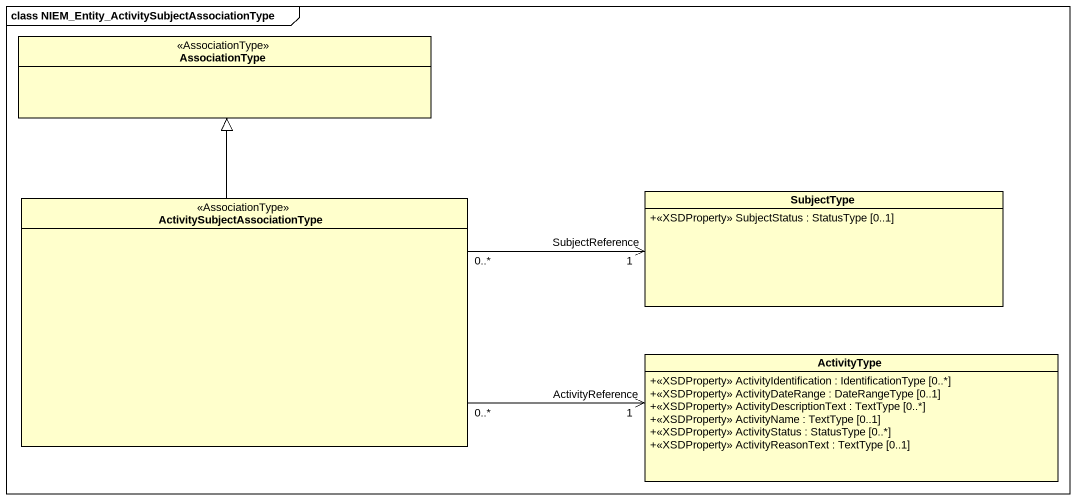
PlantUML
@startuml
mainframe class NIEM_Entity_ActivitySubjectAssociationType
hide circle
hide empty members
skinparam classAttributeIconSize 0
class AssociationType <<AssociationType>>
class "ActivitySubjectAssociationType" as ActivitySubjectAssociationTy <<AssociationType>>
class SubjectType {
  +<<XSDProperty>> SubjectStatus : StatusType [0..1]
}
class ActivityType {
  +<<XSDProperty>> ActivityIdentification : IdentificationType [0..*]
  +<<XSDProperty>> ActivityDateRange : DateRangeType [0..1]
  +<<XSDProperty>> ActivityDescriptionText : TextType [0..*]
  +<<XSDProperty>> ActivityName : TextType [0..1]
  +<<XSDProperty>> ActivityStatus : StatusType [0..*]
  +<<XSDProperty>> ActivityReasonText : TextType [0..1]
}
ActivitySubjectAssociationTy -up-|> AssociationType
ActivitySubjectAssociationTy "0..*" -right-> "SubjectReference\n1" SubjectType
ActivitySubjectAssociationTy "0..*" -right-> "ActivityReference\n1" ActivityType
@enduml
